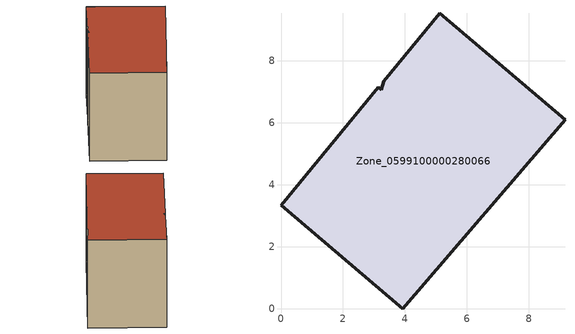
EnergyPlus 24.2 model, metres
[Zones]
Zone_0599100000280066
 floor ground (C_G): 3.24,7.06 3.31,7.34 5.12,9.52 9.16,6.1 3.93,0 0,3.33 3.15,7.13 z0
 wall outside (C_F): 9.16,6.1 5.12,9.52 3.31,7.34 3.24,7.06 3.15,7.13 0,3.33 3.93,0 9.16,6.1 z0:7.08
 roof outside (C_R): 3.24,7.06 3.15,7.13 0,3.33 3.93,0 9.16,6.1 5.12,9.52 3.31,7.34 z7.08
[BUILDING]
Pand.0599100000280066: North Axis=0; Terrain=City; Loads Convergence Tolerance Value=0.04; Temperature Convergence Tolerance Value=0.4; Solar Distribution=FullExterior; Maximum Number of Warmup Days=25; Minimum Number of Warmup Days=1
[Site:Location]
Rotterdam.The.Hague.AP_ZH_NLD Design_Conditions: Latitude=51.96; Longitude=4.45; Time Zone=1; Elevation=-4.5
[SITE:GROUNDTEMPERATURE:BUILDINGSURFACE]
18, 18, 18, 18, 18, 18, 18, 18, 18, 18, 18, 18
[MATERIAL] Thermal Absorptance=0.9; Solar Absorptance=0.7; Visible Absorptance=0.7
Name | Roughness | Thickness | Conductivity | Density | Specific Heat
G.TC.1946 | MediumSmooth | 0.15 | 1 | 540 | 1210
F.TC.1946 | Rough | 0.3 | 0.857143 | 1920 | 840
R.TC.1946 | MediumRough | 0.2 | 0.909091 | 1500 | 1000
[CONSTRUCTION]
C_G: G.TC.1946
C_F: F.TC.1946
C_R: R.TC.1946
[ZONE]
Zone_0599100000280066: Type=1; Multiplier=1; Ceiling Height=Autocalculate; Volume=Autocalculate; Floor Area=autocalculate; Part of Total Floor Area=Yes
[ZONEINFILTRATION:DESIGNFLOWRATE]
Infil_Zone_0599100000280066: Zone or ZoneList or Space or SpaceList=Zone_0599100000280066; Schedule=AlwaysOn; Design Flow Rate Calculation Method=Flow/Area; Flow Rate per Floor Area=0.003; Constant Term Coefficient=1; Temperature Term Coefficient=0; Velocity Term Coefficient=0; Velocity Squared Term Coefficient=0
[HVACTEMPLATE:ZONE:IDEALLOADSAIRSYSTEM]
Zone_0599100000280066: Maximum Heating Supply Air Temperature=50; Minimum Cooling Supply Air Temperature=13; Maximum Heating Supply Air Humidity Ratio=0.0156; Minimum Cooling Supply Air Humidity Ratio=0.0077; Heating Limit=NoLimit; Cooling Limit=NoLimit; Dehumidification Control Type=ConstantSensibleHeatRatio; Cooling Sensible Heat Ratio=0.7; Dehumidification Setpoint=60; Humidification Control Type=None; Humidification Setpoint=30; Outdoor Air Method=None; Outdoor Air Flow Rate per Person=0.00944; Outdoor Air Flow Rate per Zone Floor Area=0; Outdoor Air Flow Rate per Zone=0; Demand Controlled Ventilation Type=None; Outdoor Air Economizer Type=NoEconomizer; Heat Recovery Type=None; Sensible Heat Recovery Effectiveness=0.7; Latent Heat Recovery Effectiveness=0.65
[ZONECONTROL:THERMOSTAT]
ThermostatControl_Zone_0599100000280066: Zone or ZoneList=Zone_0599100000280066; Control Type Schedule=DualSetpointControlType; Control 1=Thermostat_Zone_0599100000280066; Temperature Difference Between Cutout And Setpoint=0
[THERMOSTATSETPOINT:DUALSETPOINT]
Thermostat_Zone_0599100000280066: Heating Setpoint Temperature Schedule=HeatingSetpoint_Zone_0599100000280066; Cooling Setpoint Temperature Schedule=CoolingSetpoint_Zone_0599100000280066
[SCHEDULE:COMPACT]
HeatingSetpoint_Zone_0599100000280066: Through: 12/31, For: AllDays, Until: 24:00, 21
CoolingSetpoint_Zone_0599100000280066: Through: 12/31, For: AllDays, Until: 24:00, 24
DualSetpointControlType: Through: 12/31, For: AllDays, Until: 24:00, 4
AlwaysOn: Through: 12/31, For: AllDays, Until: 24:00, 1
